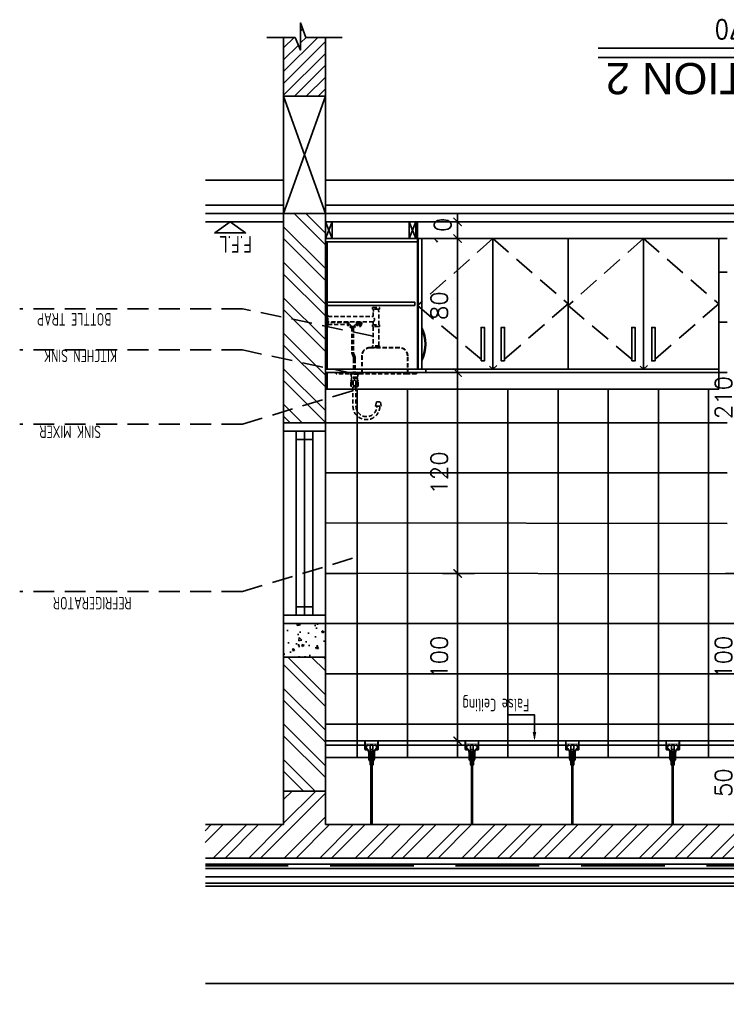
# Model space of a CAD drawing. Header units: centimetres. Extents: x -2623 to 107, y 3 to 2982.
# Drawn here: x -1938 to -1515, y 2387 to 2982 of the extents above; entities that cross this region are included whole.
import ezdxf
from ezdxf.xclip import XClip

# ---------------------------------------------------------------- set-up
doc = ezdxf.new("R2010")
doc.units = ezdxf.units.CM
doc.header["$LTSCALE"] = 100
doc.header["$MEASUREMENT"] = 0
doc.header["$XCLIPFRAME"] = 0
doc.header["$PDMODE"] = 35
for name, pattern in [('CENTER2', [1.125, 0.75, -0.125, 0.125, -0.125]), ('GRID$0$GRID$0$XREF GRID$0$GRIDS$0$CENTER', [2, 1.25, -0.25, 0.25, -0.25]), ('HIDDEN', [0.375, 0.25, -0.125])]:
    doc.linetypes.add(name, pattern=pattern)
for name, color, linetype in [('A0-01 FLOOR PLANS$0$WALL-01', 7, 'Continuous'), ('CABINET', 4, 'Continuous'), ('CEILING', 161, 'Continuous'), ('CEILING HANGER', 8, 'Continuous'), ('DIM', 1, 'Continuous'), ('FINISHES', 4, 'Continuous'), ('GRID$0$XREF GRID', 11, 'GRID$0$GRID$0$XREF GRID$0$GRIDS$0$CENTER'), ('HATCH', 8, 'Continuous'), ('HIDDEN -03', 8, 'HIDDEN'), ('ID_Flooring_02', 127, 'Continuous'), ('IDT-13Light-Hidden', 1, 'HIDDEN'), ('IDT-TXT25', 3, 'Continuous'), ('KIT', 11, 'Continuous'), ('LEVEL', 2, 'Continuous'), ('TEXT', 3, 'Continuous'), ('WALL HATCH', 252, 'Continuous'), ('WALL-01', 7, 'Continuous'), ('WALL-02', 3, 'Continuous'), ('WALL-03', 2, 'Continuous'), ('WALL-04', 1, 'Continuous'), ('WALL-05', 8, 'Continuous'), ('WALL-06', 9, 'Continuous'), ('WINDOW', 1, 'Continuous')]:
    doc.layers.add(name, color=color, linetype=linetype)
doc.styles.add('ART', font='arial.ttf')
doc.styles.add('HB25Small', font='ARCHSTYL.SHX', dxfattribs={"width": 0.8, "height": 2.5})
doc.styles.add('ISO', font='isocp2.shx', dxfattribs={"width": 0.8})
doc.styles.add('ROMANS', font='romans')
doc.dimstyles.new('AS-17-100', dxfattribs={"dimtxt": 10, "dimasz": 5, "dimexe": 10, "dimexo": 10, "dimgap": 6, "dimtad": 1, "dimtoh": 1, "dimdec": 0, "dimdsep": 46, "dimtxsty": 'ROMANS', "dimblk1": 'ARCHTICK', "dimblk2": 'ARCHTICK', "dimsah": 1, "dimcen": 25, "dimdle": 10, "dimclrd": 1, "dimclre": 1, "dimclrt": 2, "dimadec": 0, "dimazin": 0, "dimtfac": 1, "dimtdec": 0, "dimtofl": 0, "dimtmove": 2, "dimatfit": 3, "dimldrblk": 'ARCHTICK', "dimfxl": 1, "dimtolj": 1, "dimtzin": 0, "dimarcsym": 0})
doc.dimstyles.new('DIM DET', dxfattribs={"dimtxt": 0.05, "dimasz": 0.025, "dimexe": 0.025, "dimexo": 0.025, "dimgap": 0.025, "dimtad": 1, "dimzin": 0, "dimdsep": 46, "dimtxsty": 'ISO', "dimblk": 'ARCHTICK', "dimcen": 0.1, "dimdle": 0.025, "dimclrd": 15, "dimclre": 15, "dimclrt": 2, "dimadec": 0, "dimazin": 0, "dimtfac": 1, "dimtmove": 2, "dimatfit": 0, "dimldrblk": 'ARCHTICK', "dimfxl": 0.17, "dimtzin": 1, "dimarcsym": 0})

# ---------------------------------------------------------------- blocks, each defined once
blk = doc.blocks.new('GRID')
at = {"layer": 'GRID$0$XREF GRID'}
blk.add_line((-1767.5, 2960.33, 0), (-1767.5, 522.76), dxfattribs=at)
blk = doc.blocks.new('A0-01 FLOOR PLANS')
at = {"layer": 'A0-01 FLOOR PLANS$0$WALL-01'}
blk.add_blockref('GRID', (0, 0), dxfattribs=at)
blk = doc.blocks.new('SUP')
at = {"layer": 'CEILING HANGER', "extrusion": (-6.56544e-09, 1.61575e-05, 1)}
for p, q in [((-555.86, -4415.29, 0.02), (-555.86, -4347.85, 0.02)), ((-555.25, -4415.29, 0.02), (-555.25, -4347.85, 0.02)), ((-556.44, -4415.38, 0.02), (-556.44, -4413.19, 0.02)), ((-555.86, -4414.67, 0.02), (-555.86, -4414.7, 0.02)), ((-555.86, -4414.7, 0.02), (-555.84, -4414.74, 0.02)), ((-555.84, -4414.74, 0.02), (-555.82, -4414.77, 0.02)), ((-555.82, -4414.77, 0.02), (-555.79, -4414.79, 0.02)), ((-555.79, -4414.79, 0.02), (-555.75, -4414.82, 0.02)), ((-555.75, -4414.82, 0.02), (-555.71, -4414.84, 0.02)), ((-555.71, -4414.84, 0.02), (-555.66, -4414.85, 0.02)), ((-555.66, -4414.85, 0.02), (-555.61, -4414.86, 0.02)), ((-555.61, -4414.86, 0.02), (-555.56, -4414.86, 0.02)), ((-555.56, -4414.86, 0.02), (-555.5, -4414.86, 0.02)), ((-555.5, -4414.86, 0.02), (-555.45, -4414.85, 0.02)), ((-555.45, -4414.85, 0.02), (-555.4, -4414.84, 0.02)), ((-555.4, -4414.84, 0.02), (-555.36, -4414.82, 0.02)), ((-555.36, -4414.82, 0.02), (-555.32, -4414.79, 0.02)), ((-555.32, -4414.79, 0.02), (-555.29, -4414.77, 0.02)), ((-555.29, -4414.77, 0.02), (-555.27, -4414.74, 0.02)), ((-555.27, -4414.74, 0.02), (-555.26, -4414.7, 0.02)), ((-555.26, -4414.7, 0.02), (-555.25, -4414.67, 0.02)), ((-554.61, -4415.38, 0.02), (-554.61, -4413.19, 0.02)), ((-557.24, -4420.73, 0.02), (-557.24, -4417, 0.02)), ((-556.44, -4422.11, 0.02), (-556.44, -4415.38, 0.02)), ((-554.61, -4419.5, 0.02), (-556.44, -4419.5, 0.02)), ((-556.34, -4415.29, 0.02), (-554.71, -4415.29, 0.02)), ((-556.23, -4421.14, 0.02), (-556.23, -4420.6, 0.02)), ((-554.89, -4420.53, 0.02), (-556.17, -4420.53, 0.02)), ((-555.24, -4420.02, 0.02), (-555.82, -4420.02, 0.02)), ((-555.24, -4420.27, 0.02), (-555.82, -4420.27, 0.02)), ((-555.74, -4421.21, 0.02), (-555.77, -4420.78, 0.02)), ((-555.28, -4420.78, 0.02), (-555.77, -4420.78, 0.02)), ((-555.31, -4421.21, 0.02), (-555.28, -4420.78, 0.02)), ((-554.83, -4421.14, 0.02), (-554.83, -4420.6, 0.02)), ((-554.61, -4422.1, 0.02), (-554.61, -4415.38, 0.02)), ((-553.82, -4420.73, 0.02), (-553.82, -4417, 0.02)), ((-559.5, -4422.53, 0.02), (-559.5, -4426.15, 0.02)), ((-559.37, -4423.36, 0.02), (-559.5, -4423.36, 0.02)), ((-559.5, -4426.15, 0.02), (-559.5, -4427.62, 0.02)), ((-559.37, -4422.53, 0.02), (-559.37, -4426.15, 0.02)), ((-559.37, -4426.15, 0.02), (-559.37, -4427.62, 0.02)), ((-559.25, -4422.29, 0.02), (-557.67, -4422.29, 0.02)), ((-559.25, -4422.41, 0.02), (-557.74, -4422.41, 0.02)), ((-558.92, -4423.15, 0.02), (-558.92, -4423.41, 0.02)), ((-558.73, -4424.21, 0.02), (-558.9, -4423.57, 0.02)), ((-558.57, -4423.16, 0.02), (-558.6, -4423.08, 0.02)), ((-558.4, -4423.28, 0.02), (-558.4, -4423.28, 0.02)), ((-556.23, -4425.11, 0.02), (-557.55, -4425.11, 0.02)), ((-556.35, -4425.11, 0.02), (-556.35, -4421.21, 0.02)), ((-556.29, -4421.21, 0.02), (-556.35, -4421.21, 0.02)), ((-554.83, -4425.11, 0.02), (-556.23, -4425.11, 0.02)), ((-555.07, -4425.48, 0.02), (-555.99, -4425.48, 0.02)), ((-555.74, -4421.21, 0.02), (-555.31, -4421.21, 0.02)), ((-553.5, -4425.11, 0.02), (-554.83, -4425.11, 0.02)), ((-554.71, -4421.21, 0.02), (-554.77, -4421.21, 0.02)), ((-554.71, -4425.11, 0.02), (-554.71, -4421.21, 0.02)), ((-551.81, -4422.29, 0.02), (-553.39, -4422.29, 0.02)), ((-551.81, -4422.41, 0.02), (-553.32, -4422.41, 0.02)), ((-552.66, -4423.28, 0.02), (-552.66, -4423.28, 0.02)), ((-552.49, -4423.16, 0.02), (-552.46, -4423.08, 0.02)), ((-552.33, -4424.21, 0.02), (-552.15, -4423.57, 0.02)), ((-552.13, -4423.15, 0.02), (-552.13, -4423.41, 0.02)), ((-551.68, -4422.53, 0.02), (-551.68, -4426.15, 0.02)), ((-551.68, -4423.36, 0.02), (-551.56, -4423.36, 0.02)), ((-551.68, -4426.15, 0.02), (-551.68, -4427.62, 0.02)), ((-551.56, -4422.53, 0.02), (-551.56, -4426.15, 0.02)), ((-551.56, -4426.15, 0.02), (-551.56, -4427.62, 0.02)), ((-559.5, -4427.62, 0.02), (-559.37, -4427.62, 0.02)), ((-551.56, -4427.62, 0.02), (-551.68, -4427.62, 0.02))]:
    blk.add_line(p, q, dxfattribs=at)
at = {"layer": 'CEILING HANGER', "extrusion": (-6.56544e-09, 1.61575e-05, 1), "const_width": 0.244, "elevation": -0.07}
blk.add_lwpolyline([(-558.58, -4423.04, 1), (-559.07, -4423.04), (-559.07, -4423.22, 0.267949), (-558.99, -4423.35, -0.57735), (-558.99, -4423.61, 0.267949), (-559.07, -4423.75), (-559.07, -4424.04, 0.267949), (-558.99, -4424.17, -0.57735), (-558.99, -4424.43, 0.267949), (-559.07, -4424.56), (-559.07, -4424.85, 0.267949), (-558.99, -4424.98, -0.57735), (-558.99, -4425.25, 0.267949), (-559.07, -4425.38), (-559.07, -4425.7, 0.414214), (-558.92, -4425.85), (-558.23, -4425.85, 0.247529), (-558.1, -4425.78, -0.247529), (-557.98, -4425.72), (-557.55, -4425.72, -0.247529), (-557.43, -4425.78, 0.247529), (-557.3, -4425.85), (-555.79, -4425.85, 0.267949), (-555.66, -4425.77, -0.57735), (-555.4, -4425.77, 0.267949), (-555.26, -4425.85), (-553.76, -4425.85, 0.247529), (-553.63, -4425.78, -0.247529), (-553.51, -4425.72), (-553.08, -4425.72, -0.247529), (-552.95, -4425.78, 0.247529), (-552.83, -4425.85), (-552.14, -4425.85, 0.414214), (-551.99, -4425.7), (-551.99, -4425.38, 0.267949), (-552.07, -4425.25, -0.57735), (-552.07, -4424.98, 0.267949), (-551.99, -4424.85), (-551.99, -4424.56, 0.267949), (-552.07, -4424.43, -0.57735), (-552.07, -4424.17, 0.267949), (-551.99, -4424.04), (-551.99, -4423.75, 0.267949), (-552.07, -4423.61, -0.57735), (-552.07, -4423.35, 0.267949), (-551.99, -4423.22), (-551.99, -4423.04, 1), (-552.48, -4423.04)], format="xyb", dxfattribs=at)
at = {"layer": 'CEILING HANGER', "extrusion": (-6.56544e-09, 1.61575e-05, 1)}
for centre, radius in [((-555.53, -4417.24, -0.05), 0.342), ((-555.53, -4416.02, -0.05), 0.252), ((-555.53, -4418.46, -0.05), 0.252)]:
    blk.add_circle(centre, radius, dxfattribs=at)
for centre, radius, start, end in [((-555.53, -4414.15, -0.05), 1.33, 104.50313, 133.57695), ((-555.53, -4414.15, -0.05), 1.33, 46.37131, 77.91646), ((-560.29, -4420.73, -0.05), 3.05, 315.57546, 359.99997), ((-554.37, -4417.4, -0.05), 2.89, 132.9462, 171.87884), ((-556.29, -4421.14, -0.05), 0.061, 270, 359.99997), ((-556.17, -4420.6, -0.05), 0.061, 90, 179.99997), ((-555.82, -4420.14, -0.05), 0.122, 90, 270), ((-555.24, -4420.14, -0.05), 0.122, 270, 90), ((-554.89, -4420.6, -0.05), 0.061, 359.99997, 90), ((-554.77, -4421.14, -0.05), 0.061, 179.99997, 270), ((-556.68, -4417.4, -0.05), 2.89, 8.12116, 47.05378), ((-550.77, -4420.73, -0.05), 3.05, 179.99997, 224.42459), ((-559.25, -4422.53, -0.05), 0.244, 90, 179.99997), ((-559.25, -4422.53, -0.05), 0.122, 90, 179.99997), ((-558.74, -4423.15, -0.05), 0.183, 102.99763, 179.99997), ((-558.31, -4423.41, -0.05), 0.61, 179.99997, 195.00001), ((-557.47, -4423.62, -0.05), 1.37, 195.00001, 270), ((-558.75, -4423.09, -0.05), 0.122, 77.0024, 102.99763), ((-558.77, -4423.15, -0.05), 0.183, 20, 77.0024), ((-558.4, -4423.1, -0.05), 0.183, 200, 270), ((-558.4, -4423.1, -0.05), 0.183, 270, 357.8496), ((-557.85, -4423.12, -0.05), 0.366, 135.57546, 177.8496), ((-555.53, -4421.14, -0.05), 1.33, 226.42304, 313.62869), ((-555.99, -4425.11, -0.05), 0.366, 179.99997, 270), ((-555.07, -4425.11, -0.05), 0.366, 270, 359.99997), ((-553.58, -4423.62, -0.05), 1.37, 270, 344.99999), ((-553.21, -4423.12, -0.05), 0.366, 2.15038, 44.42459), ((-552.66, -4423.1, -0.05), 0.183, 182.15038, 270), ((-552.66, -4423.1, -0.05), 0.183, 270, 340.00002), ((-552.29, -4423.15, -0.05), 0.183, 102.99763, 160.00002), ((-552.3, -4423.09, -0.05), 0.122, 77.0024, 102.99763), ((-552.32, -4423.15, -0.05), 0.183, 359.99997, 77.0024), ((-552.74, -4423.41, -0.05), 0.61, 344.99999, 359.99997), ((-551.81, -4422.53, -0.05), 0.244, 359.99997, 90), ((-551.81, -4422.53, -0.05), 0.122, 359.99997, 90)]:
    blk.add_arc(centre, radius, start, end, dxfattribs=at)
blk = doc.blocks.new('FALSE CEILING')
at = {"xscale": -1}
for p in [(-1545.11, 4427.62, -0.02), (-1485.11, 4427.62, -0.02), (-1425.11, 4427.62, -0.02), (-1365.11, 4427.62, -0.02), (-1305.11, 4427.62, -0.02), (-1245.11, 4427.62, -0.02), (-1185.11, 4427.62, -0.02), (-1125.11, 4427.62, -0.02), (-1065.11, 4427.62, -0.02), (-1005.11, 4427.62, -0.02), (-945.11, 4427.62, -0.02), (-885.11, 4427.62, -0.02), (-825.11, 4427.62, -0.02), (-765.11, 4427.62, -0.02), (-705.11, 4427.62, -0.02), (-645.11, 4427.62, -0.02), (-585.11, 4427.62, -0.02), (-525.11, 4427.62, -0.02), (-465.11, 4427.62, -0.02), (-405.11, 4427.62, -0.02), (-345.11, 4427.62, -0.02), (-285.11, 4427.62, -0.02), (-225.11, 4427.62, -0.02), (-165.11, 4427.62, -0.02), (-105.11, 4427.62, -0.02), (-45.11, 4427.62, -0.02), (14.89, 4427.62, -0.02), (74.89, 4427.62, -0.02), (134.89, 4427.62, -0.02), (194.89, 4427.62, -0.02), (254.89, 4427.62, -0.02), (314.89, 4427.62, -0.02), (374.89, 4427.62, -0.02), (434.89, 4427.62, -0.02)]:
    blk.add_blockref('SUP', p, dxfattribs=at)
blk = doc.blocks.new('WI')
at = {"layer": 'HATCH'}
h = blk.add_hatch(dxfattribs=at)
h.set_pattern_fill('AR-CONC', color=256, scale=2, angle=-90, style=0)
h.set_pattern_definition([(230, (1877.987, 94.732), (-14.345204, 1.255043), [1.5, -16.5]), (175, (1877.987, 94.732), (2.775027, -15.04384), [1.2, -13.2]), (280.45144, (1876.791, 94.836), (-11.570177, -13.7888), [1.274804, -14.02284]), (226.1842, (1877.987, 90.732), (-21.34483, 3.310386), [2.25, -24.75]), (276.63564, (1876.208, 91.008), (-18.69324, -19.48237), [1.91221, -21.03428]), (171.18416, (1877.987, 90.732), (-18.69324, -19.48237), [1.8, -19.8]), (201, (1875.987, 91.732), (-11.93814, 8.052378), [1.5, -16.5]), (146, (1875.987, 91.732), (-4.866307, -14.503), [1.2, -13.2]), (251.45144, (1874.992, 92.403), (-16.80445, -6.450623), [1.274804, -14.02284]), (217.5, (1877.9867, 94.732), (-0.243197, -6.657877), [0, -13.04, 0, -13.4, 0, -13.25]), (187.5, (1877.987, 94.732), (-5.261391, -7.888234), [0, -7.64, 0, -12.74, 0, -5.05]), (147.5, (1882.4467, 94.732), (-10.676449, 0.4510974), [0, -5, 0, -15.6, 0, -20.7]), (137.5, (1884.447, 94.732), (-11.663723, -2.0021), [0, -6.5, 0, -10.36, 0, -14.7])])
h.paths.add_polyline_path([(-1805.78, 1189.73), (-1830.78, 1189.73), (-1830.78, 1169.73), (-1805.78, 1169.73)])
at = {"layer": 'WALL-01'}
for p, q in [((-1810.78, 1189.73, 0), (-1830.78, 1189.73, 0)), ((-1830.78, 1049.73), (-1805.78, 1049.73, 0))]:
    blk.add_line(p, q, dxfattribs=at)
at = {"layer": 'WALL-01', "color": 3}
for p, q in [((-1805.78, 1189.73), (-1830.78, 1189.73, 0)), ((-1830.78, 1189.73, 0), (-1830.78, 1169.73, 0)), ((-1805.78, 1169.73), (-1805.78, 1189.73))]:
    blk.add_line(p, q, dxfattribs=at)
at = {"layer": 'WALL-03', "linetype": 'Continuous'}
for p, q in [((-1830.78, 1049.73), (-1830.78, 1169.73)), ((-1805.78, 1049.73, 0), (-1805.78, 1169.73, 0))]:
    blk.add_line(p, q, dxfattribs=at)
for points in [[(-1823.28, 1164.73), (-1818.28, 1164.73), (-1818.28, 1159.73), (-1823.28, 1159.73)], [(-1813.28, 1164.73), (-1818.28, 1164.73), (-1818.28, 1159.73), (-1813.28, 1159.73)], [(-1823.28, 1054.73), (-1818.28, 1054.73), (-1818.28, 1059.73), (-1823.28, 1059.73)], [(-1813.28, 1054.73), (-1818.28, 1054.73), (-1818.28, 1059.73), (-1813.28, 1059.73)]]:
    blk.add_lwpolyline(points, close=True, dxfattribs=at)
at = {"layer": 'WINDOW'}
for p, q in [((-1823.28, 1159.73, 0), (-1823.28, 1059.73, 0)), ((-1818.28, 1159.73, 0), (-1818.28, 1059.73, 0)), ((-1813.28, 1159.73), (-1813.28, 1059.73))]:
    blk.add_line(p, q, dxfattribs=at)
at = {"layer": 'WINDOW', "color": 2, "elevation": 0}
for points in [[(-1830.78, 1169.73), (-1805.78, 1169.73), (-1805.78, 1164.73), (-1830.78, 1164.73)], [(-1830.78, 1049.73), (-1805.78, 1049.73), (-1805.78, 1054.73), (-1830.78, 1054.73)]]:
    blk.add_lwpolyline(points, close=True, dxfattribs=at)
blk = doc.blocks.new('A$C57C0287A')
at = {"layer": 'WALL-04'}
for p, q in [((0.04, 0.1), (0, 0)), ((0.04, 0), (0, 0.1)), ((0.54, 0.1), (0.5, 0)), ((0.54, 0), (0.5, 0.1))]:
    blk.add_line(p, q, dxfattribs=at)
for points in [[(0, 0.9), (0.01, 0.9), (0.01, 1), (0, 1)], [(0, 0.9), (0.6, 0.9), (0.6, 0.88), (0, 0.88)], [(0.01, 0.88), (0, 0.88), (0, 0.12), (0.01, 0.12)], [(0.555, 0.1), (0.575, 0.1), (0.575, 0.88), (0.555, 0.88)], [(0.535, 0.5), (0.01, 0.5), (0.01, 0.48), (0.535, 0.48)], [(0, 0.12), (0.555, 0.12), (0.555, 0.1), (0, 0.1)], [(0.04, 0.1), (0, 0.1), (0, 0), (0.04, 0)], [(0.54, 0.1), (0.5, 0.1), (0.5, 0), (0.54, 0)]]:
    blk.add_lwpolyline(points, close=True, dxfattribs=at)
at = {"layer": 'WALL-04', "elevation": 0}
blk.add_lwpolyline([(0.54, 0.1), (0.55, 0.1), (0.55, 0), (0.54, 0)], close=True, dxfattribs=at)
at = {"layer": 'WALL-04'}
for radius, start, end in [(0.2125, 331.92751, 28.07249), (0.2075, 334.63732, 25.36268)]:
    blk.add_arc((0.3875, 0.73), radius, start, end, dxfattribs=at)
blk = doc.blocks.new('A$C27385ED2')
at = {"color": 251}
for p, q in [((-17.2, 75.5), (-22, 73)), ((-22, 73), (-22, 44)), ((-22, 73), (22, 73)), ((-17.3, 61.4), (-17.3, 45.3)), ((-17.2, 77.5), (-17.2, 75.5)), ((-17.2, 77.5), (17.2, 77.5)), ((-17.2, 75.5), (17.2, 75.5)), ((-8, 61.5), (-8, 45.5)), ((8, 61.5), (8, 45.5)), ((17.2, 77.5), (17.2, 75.5)), ((17.2, 75.5), (22, 73)), ((17.3, 61.4), (17.3, 45.3)), ((22, 73), (22, 44)), ((-22.5, 1), (-18, 20)), ((-22.5, 1), (-22.5, 0)), ((-22.5, 1), (22.5, 1)), ((-22.5, 0), (22.5, 0)), ((-22, 44), (-19.1, 38.6)), ((-18.5, 36.2), (-18.5, 28.5)), ((-18.5, 28.5), (18.5, 28.5)), ((-18.5, 28.5), (-17.5, 25.5)), ((-18, 20), (18, 20)), ((-17.5, 25.5), (17.5, 25.5)), ((-17.4, 44), (-7.8, 44)), ((-15.5, 20), (-15, 25.5)), ((17.4, 44), (7.8, 44)), ((15.5, 20), (15, 25.5)), ((18.5, 28.5), (17.5, 25.5)), ((22.5, 1), (18, 20)), ((18.5, 36.2), (18.5, 28.5)), ((22, 44), (19.1, 38.6)), ((22.5, 1), (22.5, 0))]:
    blk.add_line(p, q, dxfattribs=at)
for centre, radius, start, end in [((-34, 60.3), 16.7, 3.59264, 44.33483), ((5.7, 60.5), 13.8, 130.81779, 175.78341), ((0, 67.1), 5, 49.18221, 130.81779), ((-5.7, 60.5), 13.8, 4.21659, 49.18221), ((34, 60.3), 16.7, 135.66517, 176.40736), ((-37.3, 53.3), 22, 322.58773, 330.16369), ((-23.5, 36.2), 5, 0, 28.30076), ((-22.3, 45.3), 5, 324.03892, 0), ((-3, 45.5), 5, 180, 215.96108), ((6.4, 52.3), 16.6, 215.96108, 236.64562), ((0, 42.6), 5, 236.64562, 303.35438), ((-6.4, 52.3), 16.6, 303.35438, 324.03892), ((3, 45.5), 5, 324.03892, 0), ((22.3, 45.3), 5, 180, 215.96108), ((37.3, 53.3), 22, 209.83631, 217.41227), ((23.5, 36.2), 5, 151.69924, 180)]:
    blk.add_arc(centre, radius, start, end, dxfattribs=at)
blk = doc.blocks.new('Sink Section')
at = {"color": 251}
for p, q in [((-182.4, 403.5), (-182.4, 518.8)), ((-164.4, 403.5), (-164.4, 518.8)), ((-543.7, 318), (-541.7, 318)), ((-489.7, 326), (-218.9, 326)), ((-64.9, 318), (-66.9, 318)), ((-318.7, 33.3), (-318.7, -46.6)), ((-203.8, 28), (-192.9, 28)), ((-203.8, 22), (-192.9, 22)), ((-14.3, 31.9), (-131.9, 31.9)), ((-131.9, 18.1), (-14.3, 18.1)), ((-318.7, -46.6), (-317.8, -50.4)), ((-317.8, -58.8), (-318.7, -59.8)), ((-317.8, -50.4), (-317.8, -58.8)), ((-286.3, -50.4), (-285.3, -46.6)), ((-286.3, -58.8), (-286.3, -50.4)), ((-285.3, -59.8), (-286.3, -58.8)), ((-318.7, -59.8), (-285.3, -59.8))]:
    blk.add_line(p, q, dxfattribs=at)
for points in [[(-327.8, 493.8), (-305, 493.8), (-299, 518.8), (-333.8, 518.8)], [(-147.6, 42.7), (-147.6, 48.6), (-177.2, 48.6), (-177.2, 42.7)]]:
    blk.add_lwpolyline(points, close=True, dxfattribs=at)
for points in [[(-543.7, 318), (-543.7, 326), (-489.7, 326), (-489.7, 218, 0.414214), (-441.7, 170), (-266.9, 170, 0.414214), (-218.9, 218), (-218.9, 326), (-64.9, 326), (-64.9, 318)], [(-541.7, 318), (-541.7, 324), (-491.7, 324), (-491.7, 218, 0.414214), (-441.7, 168), (-266.9, 168, 0.414214), (-216.9, 218), (-216.9, 324), (-66.9, 324), (-66.9, 318)], [(-167.4, 48.6), (-167.4, 196.4, 0.080612), (-169, 205.8), (-176.9, 226.6, -0.080612), (-178.4, 236.1), (-178.4, 324)], [(-157.4, 48.6), (-157.4, 196.4, 0.080612), (-159, 205.8), (-166.9, 226.6, -0.080612), (-168.4, 236.1), (-168.4, 324)], [(-207.7, 43.7, 0.221339), (-216.5, 25, 0.094496), (-214.7, 16, 0.094496)], [(-172.8, 42.7), (-172.8, 38.8, -0.414214), (-177.7, 33.9), (-186, 33.9)], [(-152.1, 42.7), (-152.1, 38.8, 0.414214), (-147.1, 33.9), (-138.8, 33.9)], [(-14.7, 21.2, -0.019606), (-14.8, 25, -0.162853), (-4.9, 54.5)]]:
    blk.add_lwpolyline(points, format="xyb", dxfattribs=at)
for points in [[(-282.5, 157.5, 0.414214), (-280.5, 159.5), (-280.5, 168), (-323.5, 168), (-323.5, 159.5, 0.414214), (-321.5, 157.5)], [(-321.5, 43.8), (-282.5, 43.8, -0.414214), (-280.5, 41.8), (-280.5, 33.3), (-323.5, 33.3), (-323.5, 41.8, -0.414214)], [(0, 32.5), (-1.1, 32.5, 0.40432), (-15, 18), (-15, -18, 0.40432), (-1.1, -32.5), (0, -32.5)], [(-322.2, -60.6), (-322.2, -59.8), (-281.8, -59.8), (-281.8, -60.6), (-280.8, -60.6), (-280.8, -68.9, -0.414214), (-282.8, -70.9), (-321.2, -70.9, -0.414214), (-323.2, -68.9), (-323.2, -60.6)]]:
    blk.add_lwpolyline(points, format="xyb", close=True, dxfattribs=at)
for points in [[(-318, 157.5), (-318, 43.8), (-286, 43.8), (-286, 157.5)], [(-285.3, 33.3), (-285.3, 16), (-15, 16)], [(-203.8, 16), (-203.8, 43.7), (-207.7, 43.7), (-207.7, 16)], [(-186, 16), (-186, 37.8), (-192.9, 37.8), (-192.9, 16)], [(-131.9, 16), (-131.9, 37.8), (-138.8, 37.8), (-138.8, 16)], [(-4.9, 54.5), (0, 54.5), (0, -4.5)], [(-15, -16), (-285.3, -16), (-285.3, -46.6)]]:
    blk.add_lwpolyline(points, dxfattribs=at)
for centre, radius, start, end in [((-244.9, 518.8), 80.5, 0, 180), ((-244.9, 518.8), 62.5, 0, 180), ((-271.5, 0), 21.1, 130.72064, 229.27936)]:
    blk.add_arc(centre, radius, start, end, dxfattribs=at)
at = {"color": 251, "linetype": 'Continuous', "extrusion": (0, 0, -1), "xscale": -1, "zscale": -1}
blk.add_blockref('A$C27385ED2', (173.4, 326), dxfattribs=at)
blk = doc.blocks.new('_ARCHTICK')
at = {"color": 0, "linetype": 'ByBlock', "const_width": 0.15}
blk.add_lwpolyline([(-0.5, -0.5), (0.5, 0.5)], dxfattribs=at)
blk = doc.blocks.new('*D111')
at = {"layer": 'Defpoints', "color": 0, "transparency": 16777216}
for p in [(-1529.98, 2861.25, 0), (-1526, 2651.25), (-1506.15, 2651.25)]:
    blk.add_point(p, dxfattribs=at)
at = {"layer": 'DIM', "color": 1, "lineweight": -2, "transparency": 16777216}
for p, q in [((-1506.15, 2871.25), (-1506.15, 2641.25)), ((-1519.98, 2861.25), (-1496.15, 2861.25)), ((-1516, 2651.25), (-1496.15, 2651.25))]:
    blk.add_line(p, q, dxfattribs=at)
at = {"layer": 'DIM', "color": 1, "lineweight": -2, "transparency": 16777216, "xscale": 5, "yscale": 5, "zscale": 5}
for p, rotation in [((-1506.15, 2861.25), 90), ((-1506.15, 2651.25), 270)]:
    blk.add_blockref('_ARCHTICK', p, dxfattribs=dict(at, rotation=rotation))
at = {"layer": 'DIM', "color": 2, "transparency": 16777216, "insert": (-1517.15, 2756.25), "char_height": 10, "attachment_point": 5, "rotation": 90, "style": 'ROMANS'}
blk.add_mtext('\\A1;210', dxfattribs=at)
blk = doc.blocks.new('*D112')
at = {"layer": 'Defpoints', "color": 0, "transparency": 16777216}
for p in [(-1526, 2651.25), (-1506.15, 2551.25), (-1506.15, 2551.25)]:
    blk.add_point(p, dxfattribs=at)
at = {"layer": 'DIM', "color": 1, "lineweight": -2, "transparency": 16777216}
for p, q in [((-1506.15, 2661.25), (-1506.15, 2541.25)), ((-1516, 2651.25), (-1496.15, 2651.25))]:
    blk.add_line(p, q, dxfattribs=at)
at = {"layer": 'DIM', "color": 1, "lineweight": -2, "transparency": 16777216, "xscale": 5, "yscale": 5, "zscale": 5}
for p, rotation in [((-1506.15, 2651.25), 90), ((-1506.15, 2551.25), 270)]:
    blk.add_blockref('_ARCHTICK', p, dxfattribs=dict(at, rotation=rotation))
at = {"layer": 'DIM', "color": 2, "transparency": 16777216, "insert": (-1517.15, 2601.25), "char_height": 10, "attachment_point": 5, "rotation": 90, "style": 'ROMANS'}
blk.add_mtext('\\A1;100', dxfattribs=at)
blk = doc.blocks.new('*D113')
at = {"layer": 'Defpoints', "color": 0, "transparency": 16777216}
for p in [(-1506.15, 2551.25), (-1506.15, 2501.25), (-1506.15, 2501.25)]:
    blk.add_point(p, dxfattribs=at)
at = {"layer": 'DIM', "color": 1, "lineweight": -2, "transparency": 16777216}
blk.add_line((-1506.15, 2561.25), (-1506.15, 2491.25), dxfattribs=at)
at = {"layer": 'DIM', "color": 1, "lineweight": -2, "transparency": 16777216, "xscale": 5, "yscale": 5, "zscale": 5}
for p, rotation in [((-1506.15, 2551.25), 90), ((-1506.15, 2501.25), 270)]:
    blk.add_blockref('_ARCHTICK', p, dxfattribs=dict(at, rotation=rotation))
at = {"layer": 'DIM', "color": 2, "transparency": 16777216, "insert": (-1517.15, 2526.25), "char_height": 10, "attachment_point": 5, "rotation": 90, "style": 'ROMANS'}
blk.add_mtext('\\A1;50', dxfattribs=at)
blk = doc.blocks.new('*D114')
at = {"layer": 'Defpoints', "color": 0, "transparency": 16777216}
for p in [(-1700, 2861.25, 0), (-1700, 2851.25), (-1676, 2851.25)]:
    blk.add_point(p, dxfattribs=at)
at = {"layer": 'DIM', "color": 1, "lineweight": -2, "transparency": 16777216}
for p, q in [((-1676, 2861.25), (-1676, 2866.25)), ((-1690, 2861.25), (-1666, 2861.25)), ((-1690, 2851.25), (-1666, 2851.25)), ((-1676, 2851.25), (-1676, 2846.25))]:
    blk.add_line(p, q, dxfattribs=at)
at = {"layer": 'DIM', "color": 1, "lineweight": -2, "transparency": 16777216, "xscale": 5, "yscale": 5, "zscale": 5}
for p, rotation in [((-1676, 2861.25), 270), ((-1676, 2851.25), 90)]:
    blk.add_blockref('_ARCHTICK', p, dxfattribs=dict(at, rotation=rotation))
at = {"layer": 'DIM', "color": 2, "transparency": 16777216, "insert": (-1684.97, 2855.15), "char_height": 10, "attachment_point": 5, "rotation": 90, "style": 'ROMANS'}
blk.add_mtext('\\A1;10', dxfattribs=at)
blk = doc.blocks.new('*D115')
at = {"layer": 'Defpoints', "color": 0, "transparency": 16777216}
for p in [(-1700, 2851.25), (-1695, 2771.25), (-1676, 2771.25)]:
    blk.add_point(p, dxfattribs=at)
at = {"layer": 'DIM', "color": 1, "lineweight": -2, "transparency": 16777216}
for p, q in [((-1676, 2861.25), (-1676, 2761.25)), ((-1690, 2851.25), (-1666, 2851.25)), ((-1685, 2771.25), (-1666, 2771.25))]:
    blk.add_line(p, q, dxfattribs=at)
at = {"layer": 'DIM', "color": 1, "lineweight": -2, "transparency": 16777216, "xscale": 5, "yscale": 5, "zscale": 5}
for p, rotation in [((-1676, 2851.25), 90), ((-1676, 2771.25), 270)]:
    blk.add_blockref('_ARCHTICK', p, dxfattribs=dict(at, rotation=rotation))
at = {"layer": 'DIM', "color": 2, "transparency": 16777216, "insert": (-1687, 2811.25), "char_height": 10, "attachment_point": 5, "rotation": 90, "style": 'ROMANS'}
blk.add_mtext('\\A1;80', dxfattribs=at)
blk = doc.blocks.new('*D116')
at = {"layer": 'Defpoints', "color": 0, "transparency": 16777216}
for p in [(-1695, 2771.25), (-1695, 2651.25), (-1676, 2651.25)]:
    blk.add_point(p, dxfattribs=at)
at = {"layer": 'DIM', "color": 1, "lineweight": -2, "transparency": 16777216}
for p, q in [((-1676, 2781.25), (-1676, 2641.25)), ((-1685, 2771.25), (-1666, 2771.25)), ((-1685, 2651.25), (-1666, 2651.25))]:
    blk.add_line(p, q, dxfattribs=at)
at = {"layer": 'DIM', "color": 1, "lineweight": -2, "transparency": 16777216, "xscale": 5, "yscale": 5, "zscale": 5}
for p, rotation in [((-1676, 2771.25), 90), ((-1676, 2651.25), 270)]:
    blk.add_blockref('_ARCHTICK', p, dxfattribs=dict(at, rotation=rotation))
at = {"layer": 'DIM', "color": 2, "transparency": 16777216, "insert": (-1687, 2711.25), "char_height": 10, "attachment_point": 5, "rotation": 90, "style": 'ROMANS'}
blk.add_mtext('\\A1;120', dxfattribs=at)
blk = doc.blocks.new('*D117')
at = {"layer": 'Defpoints', "color": 0, "transparency": 16777216}
for p in [(-1695, 2651.25), (-1676, 2551.25), (-1676, 2551.25)]:
    blk.add_point(p, dxfattribs=at)
at = {"layer": 'DIM', "color": 1, "lineweight": -2, "transparency": 16777216}
for p, q in [((-1676, 2661.25), (-1676, 2541.25)), ((-1685, 2651.25), (-1666, 2651.25))]:
    blk.add_line(p, q, dxfattribs=at)
at = {"layer": 'DIM', "color": 1, "lineweight": -2, "transparency": 16777216, "xscale": 5, "yscale": 5, "zscale": 5}
for p, rotation in [((-1676, 2651.25), 90), ((-1676, 2551.25), 270)]:
    blk.add_blockref('_ARCHTICK', p, dxfattribs=dict(at, rotation=rotation))
at = {"layer": 'DIM', "color": 2, "transparency": 16777216, "insert": (-1687, 2601.25), "char_height": 10, "attachment_point": 5, "rotation": 90, "style": 'ROMANS'}
blk.add_mtext('\\A1;100', dxfattribs=at)

msp = doc.modelspace()

# ---------------------------------------------------------------- hatches: boundary and pattern name
at = {"layer": 'HATCH'}
h = msp.add_hatch(dxfattribs=at)
h.set_pattern_fill('ANSI32', color=256, scale=40, style=0)
h.set_pattern_definition([(135, (-739.007, 1598.17), (-10.6066, -10.6066), []), (135, (-739.007, 1605.24), (-10.6066, -10.6066), [])])
h.paths.add_polyline_path([(-1780, 2521.25), (-1780, 2601.25), (-1760, 2601.25), (-1755, 2601.25), (-1755, 2521.25)])
h.paths.add_polyline_path([(-1780, 2741.25), (-1780, 2866.25), (-1755, 2866.25), (-1755, 2741.25)])
h = msp.add_hatch(dxfattribs=at)
h.set_pattern_fill('ANSI32', color=256, scale=40, style=0)
h.set_pattern_definition([(45, (-4376.673, 7711.837), (-10.6066, 10.6066), []), (45, (-4369.602, 7711.837), (-10.6066, 10.6066), [])])
h.paths.add_polyline_path([(-1826.93, 2481.25), (-1394.99, 2481.25), (-1394.99, 2459.38), (-1392.49, 2459.38), (-1392.49, 2456.88), (-1394.99, 2456.88), (-1394.98, 2406.24), (-1385, 2406.24), (-1385, 2501.25), (-1390, 2501.25), (-1390, 2541.25), (-1405, 2541.25), (-1405, 2501.25), (-1755, 2501.25), (-1755, 2521.25), (-1780, 2521.25), (-1780, 2501.25), (-1826.93, 2501.25)])
at = {"layer": 'WALL HATCH'}
h = msp.add_hatch(dxfattribs=at)
h.set_pattern_fill('ANSI31', color=256, scale=40, style=0)
h.set_pattern_definition([(45, (-213427.342, -43091.9317), (-3.53553391, 3.53553391), [])])
h.paths.add_polyline_path([(-1773.17, 2971.45), (-1780, 2971.45), (-1780, 2936.25), (-1755, 2936.25), (-1755, 2971.45), (-1766.65, 2971.45), (-1769.87, 2980.1), (-1769.87, 2963.9)])

# ---------------------------------------------------------------- linework, layer by layer
at = {"layer": 'CABINET'}
for p, q in [((-1700, 2851.25, 0), (-1514.98, 2851.25)), ((-1700, 2773.25, 0), (-1700, 2851.25, 0)), ((-1654.99, 2773.25, 0), (-1654.99, 2851.25, 0)), ((-1609.99, 2773.25, 0), (-1609.99, 2851.25, 0)), ((-1564.98, 2773.25, 0), (-1564.98, 2851.25, 0)), ((-1519.98, 2761.25), (-1519.98, 2851.25)), ((-1754, 2761.25), (-1519.98, 2761.25, 0))]:
    msp.add_line(p, q, dxfattribs=at)
at = {"layer": 'CABINET', "elevation": 0}
for points in [[(-1661.99, 2778.23), (-1661.99, 2798.23), (-1659.99, 2798.23), (-1659.99, 2778.23)], [(-1647.99, 2778.23), (-1647.99, 2798.23), (-1649.99, 2798.23), (-1649.99, 2778.23)], [(-1571.98, 2778.23), (-1571.98, 2798.23), (-1569.98, 2798.23), (-1569.98, 2778.23)], [(-1557.98, 2778.23), (-1557.98, 2798.23), (-1559.98, 2798.23), (-1559.98, 2778.23)]]:
    msp.add_lwpolyline(points, close=True, dxfattribs=at)
for points in [[(-1519.98, 2773.25), (-1700, 2773.25)], [(-1700, 2771.25), (-1519.98, 2771.25)]]:
    msp.add_lwpolyline(points, dxfattribs=at)
at = {"layer": 'CEILING', "linetype": 'ByBlock'}
for p, q in [((-1755, 2551.25), (-1405, 2551.25)), ((-1755, 2548.75), (-1405, 2548.75))]:
    msp.add_line(p, q, dxfattribs=at)
at = {"layer": 'FINISHES'}
for p, q in [((-1780, 2866.25), (-1826.62, 2866.25)), ((-1755, 2866.25), (-1405, 2866.25)), ((-1780, 2861.25), (-1826.62, 2861.25)), ((-1755, 2861.25), (-1405, 2861.25))]:
    msp.add_line(p, q, dxfattribs=at)
at = {"layer": 'HIDDEN -03', "color": 8, "linetype": 'CENTER2', "ltscale": 4}
for p, q in [((-1755, 2866.25), (-1780, 2936.25)), ((-1780, 2866.25), (-1755, 2936.25))]:
    msp.add_line(p, q, dxfattribs=at)
at = {"layer": 'HIDDEN -03', "color": 6, "linetype": 'HIDDEN', "lineweight": -3, "ltscale": 2}
msp.add_line((-1402.25, 2476.56, 28219.82), (-1826.62, 2476.56, 26990.46), dxfattribs=at)
at = {"layer": 'ID_Flooring_02'}
for p, q in [((-1519.98, 2831.25, 0), (-1514.98, 2831.25, 0)), ((-1519.98, 2801.25, 0), (-1514.98, 2801.25, 0)), ((-1697.5, 2771.25, 0), (-1514.98, 2771.25, 0)), ((-1736, 2761.25), (-1736, 2541.25)), ((-1706, 2761.25), (-1706, 2541.25)), ((-1676, 2761.25), (-1676, 2541.25)), ((-1646, 2761.25), (-1646, 2541.25)), ((-1616, 2761.25), (-1616, 2541.25)), ((-1586, 2761.25), (-1586, 2541.25)), ((-1556, 2761.25), (-1556, 2541.25)), ((-1526, 2761.25), (-1526, 2541.25)), ((-1755, 2741.25, 0), (-1514.98, 2741.25, 0)), ((-1755, 2711.25, 0), (-1514.98, 2711.25, 0)), ((-1755, 2681.41, 0), (-1514.98, 2680.99, 0)), ((-1755, 2651.47, 0), (-1405, 2650.86, 0)), ((-1755, 2651.25), (-1736, 2651.25)), ((-1755, 2621.25), (-1405, 2621.25)), ((-1755, 2591.25), (-1405, 2591.25)), ((-1755, 2561.25), (-1405, 2561.25)), ((-1755, 2541.25), (-1405, 2541.25))]:
    msp.add_line(p, q, dxfattribs=at)
at = {"layer": 'TEXT', "color": 2}
msp.add_lwpolyline([(-1645.46, 2566.8), (-1630.1, 2566.8), (-1630.1, 2553.1)], dxfattribs=at)
msp.add_lwpolyline([(-1630.1, 2551.25, 0, 2.08, 0), (-1630.1, 2556.46, 2.08, 2.08, 0)], format="xyseb", dxfattribs=at)
at = {"layer": 'WALL-01'}
for p, q in [((-1780, 2886.25), (-1826.62, 2886.25)), ((-1755, 2886.25), (-1405, 2886.25)), ((-1780, 2871.25), (-1826.62, 2871.25)), ((-1755, 2871.25), (-1405, 2871.25)), ((-1780, 2741.25), (-1780, 2866.25)), ((-1755, 2741.25), (-1755, 2866.25)), ((-1780, 2521.25), (-1780, 2601.25)), ((-1755, 2521.25), (-1755, 2601.25))]:
    msp.add_line(p, q, dxfattribs=at)
msp.add_lwpolyline([(-1780, 2971.45), (-1780, 2936.25), (-1755, 2936.25), (-1755, 2971.45)], dxfattribs=at)
for points in [[(-1780, 2936.25), (-1755, 2936.25), (-1755, 2866.25), (-1780, 2866.25)], [(-1811.96, 2861.25), (-1821.14, 2854.67), (-1802.77, 2854.67)]]:
    msp.add_lwpolyline(points, close=True, dxfattribs=at)
at = {"layer": 'WALL-02', "ltscale": 0.07}
msp.add_line((-1394.98, 2406.24), (-1826.62, 2406.24), dxfattribs=at)
at = {"layer": 'WALL-02'}
for points in [[(-1755, 2501.25), (-1405, 2501.25), (-1405, 2541.25), (-1390, 2541.25), (-1390, 2501.25), (-1385, 2501.25), (-1385, 2406.24), (-1394.98, 2406.24), (-1394.99, 2481.25), (-1826.62, 2481.25)], [(-1780, 2501.25), (-1780, 2521.25), (-1755, 2521.25), (-1755, 2501.25)], [(-1826.62, 2501.25), (-1780, 2501.25)]]:
    msp.add_lwpolyline(points, dxfattribs=at)
at = {"layer": 'WALL-03'}
for p, q in [((-1592.09, 2965.01, 0), (-1419.61, 2965.01, 0)), ((-1592.09, 2959.37, 0), (-1419.61, 2959.37, 0))]:
    msp.add_line(p, q, dxfattribs=at)
at = {"layer": 'WALL-04', "color": 1, "lineweight": -3}
for p, q in [((-1394.99, 2477.5, 28359.94), (-1826.62, 2477.5, 24552.85)), ((-1402.9, 2475, 28207.24), (-1826.62, 2475, 26982.43)), ((-1397.9, 2470, 28304.07), (-1826.62, 2470, 27044)), ((-1396.86, 2466.25, 28324.01), (-1826.62, 2466.25, 27056.62)), ((-1396.86, 2464.38, 28324.01), (-1826.62, 2464.38, 27056.62))]:
    msp.add_line(p, q, dxfattribs=at)
at = {"layer": 'WALL-05', "lineweight": -3}
msp.add_lwpolyline([(-1744.95, 2971.45), (-1766.65, 2971.45), (-1769.87, 2980.1), (-1769.87, 2980.1), (-1769.87, 2963.9), (-1769.87, 2963.9), (-1773.17, 2971.45), (-1789.95, 2971.45)], dxfattribs=at)
at = {"layer": 'WALL-06', "color": 8, "linetype": 'HIDDEN', "ltscale": 0.5, "elevation": 0}
for points in [[(-1654.99, 2851.25), (-1700, 2811.25), (-1654.99, 2773.25)], [(-1654.99, 2851.25), (-1609.99, 2812.25), (-1654.99, 2773.25)], [(-1564.98, 2851.25), (-1609.99, 2811.25), (-1564.98, 2773.25)], [(-1564.98, 2851.25), (-1519.98, 2812.25), (-1564.98, 2773.25)]]:
    msp.add_lwpolyline(points, dxfattribs=at)

# ---------------------------------------------------------------- block references
at = {"layer": 'DIM', "xscale": -1, "rotation": 180}
msp.add_blockref('WI', (50.78, 3790.98), dxfattribs=at)
at = {"layer": 'DIM'}
ref = msp.add_blockref('A0-01 FLOOR PLANS', (0, 0), dxfattribs=at)
XClip(ref).set_block_clipping_path([(-1780, 1638), (-1385, 2153)])
at = {"layer": 'IDT-13Light-Hidden', "xscale": 0.09999999999763531, "yscale": 0.09999999999763531, "zscale": 0.09999999999763531, "rotation": 180}
msp.add_blockref('Sink Section', (-1755, 2803.05), dxfattribs=at)
at = {"layer": 'KIT', "xscale": -100, "yscale": 100, "zscale": 100, "rotation": 180}
msp.add_blockref('A$C57C0287A', (-1755, 2861.25), dxfattribs=at)
at = {"layer": 'WALL-01'}
ref = msp.add_blockref('FALSE CEILING', (-1817.04, 2551.27), dxfattribs=dict(at, rotation=180))
XClip(ref).set_block_clipping_path([(-412.037299778, 0.0168364895), (-62.0372997781, 50.0168364895)])

# ---------------------------------------------------------------- texts
at = {"layer": 'IDT-TXT25', "style": 'HB25Small', "width": 0.8}
for s, p in [('BOTTLE TRAP', (-1882.92, 2806.79)), ('KITCHEN SINK', (-1879.66, 2785)), ('SINK MIXER', (-1889.23, 2739.62)), ('REFRIGERATOR ', (-1870.92, 2637.24))]:
    msp.add_text(s, height=7.5, rotation=180, dxfattribs=at).set_placement(p)
at = {"layer": 'LEVEL', "color": 3, "style": 'ISO', "width": 0.8}
msp.add_text('F.F.L', height=10, rotation=180, dxfattribs=at).set_placement((-1798.96, 2852.86))
at = {"layer": 'TEXT', "style": 'ROMANS', "width": 0.9}
msp.add_text('SCALE = 1: 70', height=11.286, rotation=180, dxfattribs=at).set_placement((-1418.45, 2981.89, 0))
at = {"layer": 'TEXT', "style": 'ART'}
msp.add_text('ELEVATION 2', height=18.6386, rotation=180, dxfattribs=at).set_placement((-1419.71, 2956.16, 0))
at = {"layer": 'TEXT', "color": 2, "style": 'HB25Small', "width": 0.8}
msp.add_text('False Ceiling', height=7.5, rotation=180, dxfattribs=at).set_placement((-1633.22, 2576.4))

# ---------------------------------------------------------------- dimensions: what is measured, and where the dimension line sits
at = {"layer": 'DIM'}
for base, p1, p2, picture, middle in [((-1506.15, 2651.25), (-1529.98, 2861.25, 0), (-1526, 2651.25), '*D111', (-1517.15, 2756.25)), ((-1676, 2771.25), (-1700, 2851.25), (-1695, 2771.25), '*D115', (-1687, 2811.25)), ((-1676, 2651.25), (-1695, 2771.25), (-1695, 2651.25), '*D116', (-1687, 2711.25)), ((-1676, 2551.25), (-1695, 2651.25), (-1676, 2551.25), '*D117', (-1687, 2601.25)), ((-1506.15, 2551.25), (-1526, 2651.25), (-1506.15, 2551.25), '*D112', (-1517.15, 2601.25)), ((-1506.15, 2501.25), (-1506.15, 2551.25), (-1506.15, 2501.25), '*D113', (-1517.15, 2526.25))]:
    dim = msp.add_linear_dim(base=base, p1=p1, p2=p2, angle=270, dimstyle='AS-17-100', dxfattribs=at)
    dim.commit()
    dim.dimension.update_dxf_attribs({"geometry": picture, "text_midpoint": middle})
dim = msp.add_linear_dim(base=(-1676, 2851.25), p1=(-1700, 2861.25, 0), p2=(-1700, 2851.25), angle=270, dimstyle='AS-17-100', dxfattribs=at)
dim.commit()
dim.dimension.update_dxf_attribs({"geometry": '*D114', "text_midpoint": (-1684.97, 2855.15), "dimtype": 160})

# ---------------------------------------------------------------- leaders
at = {"layer": 'HIDDEN -03', "linetype": 'HIDDEN', "ltscale": 0.5}
for points in [[(-1726.4, 2792.99), (-1804.56, 2809.35), (-1937.6, 2809.35)], [(-1738.16, 2770.65), (-1804.56, 2784.73), (-1937.6, 2784.73)], [(-1738.9, 2760.38), (-1804.56, 2740.47), (-1937.6, 2740.47)], [(-1738.9, 2660.31), (-1804.56, 2640.4), (-1937.6, 2640.4)]]:
    msp.add_leader(points, dimstyle='DIM DET', override={"dimasz": 0.04, "dimtad": 0, "dimclrd": 251, "dimldrblk": 'Dot', "dimfxl": 0.1}, dxfattribs=at)

doc.saveas('drawing.dxf')
